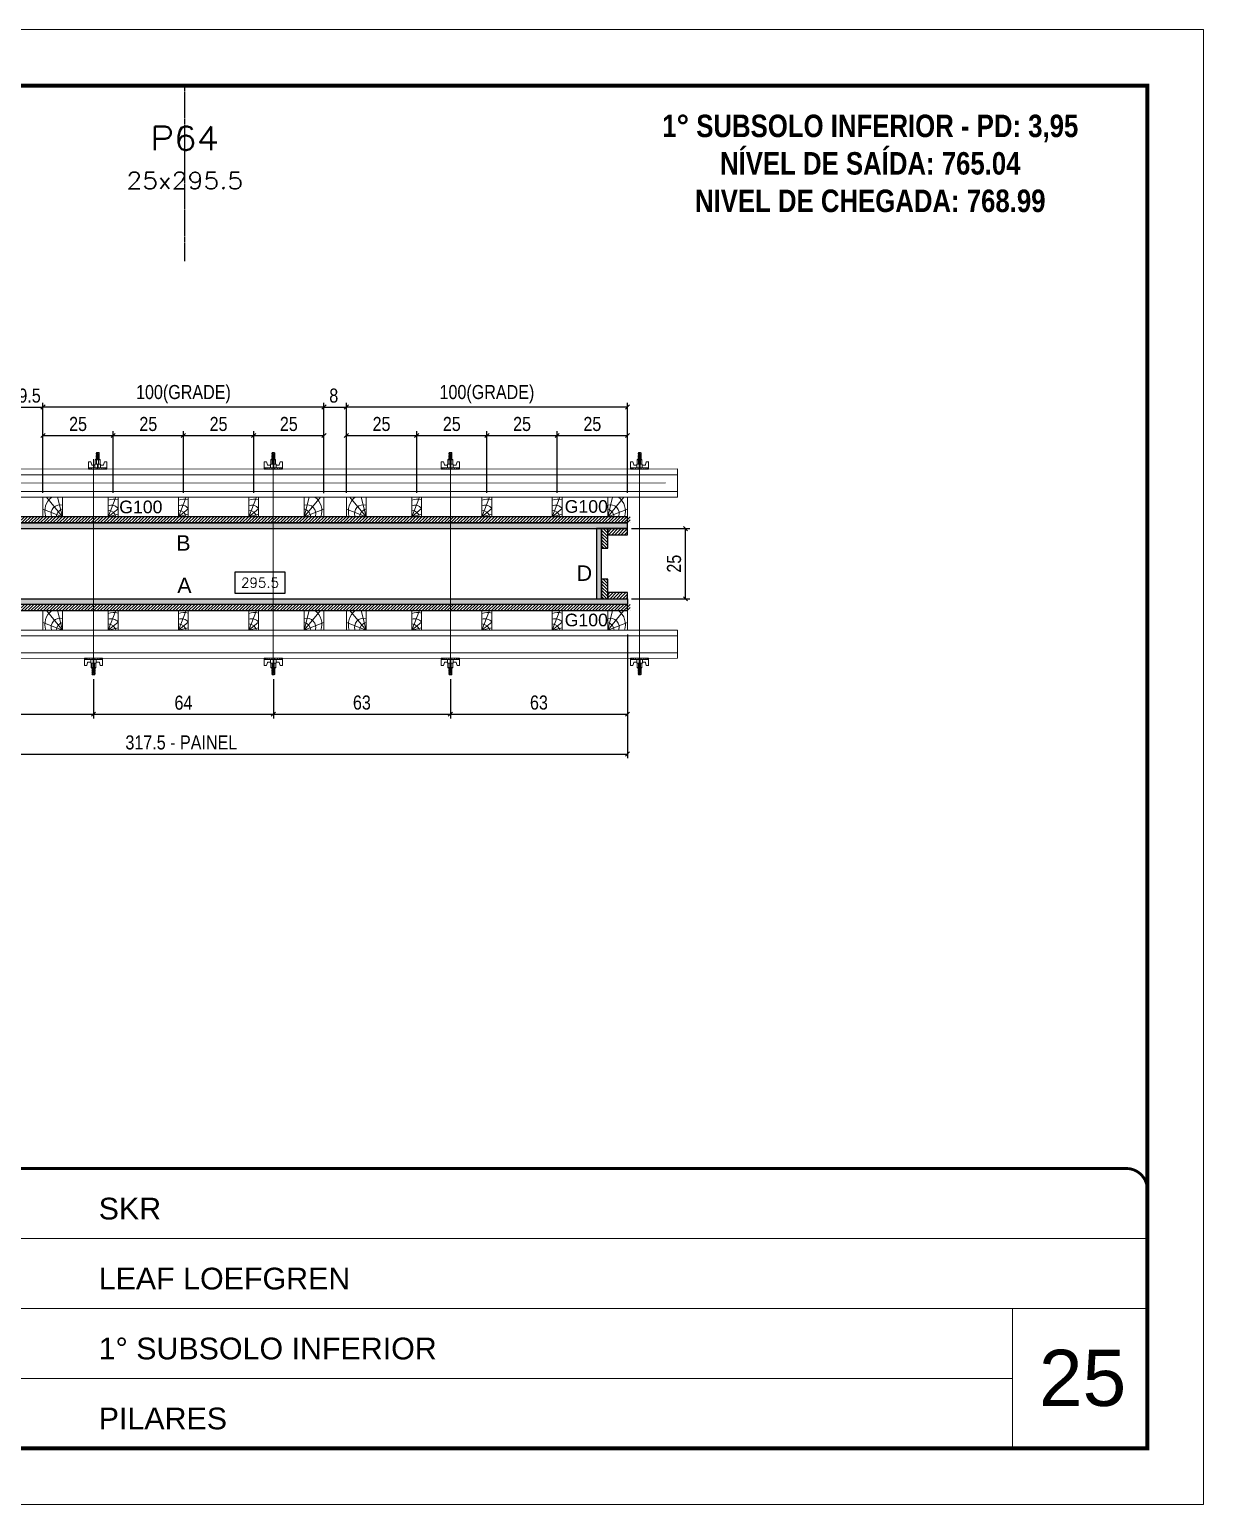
# Model space of a CAD drawing. Extents: x 14400 to 27878, y -21631 to 6985.
# Drawn here: x 15063 to 15898, y -957 to 93 of the extents above; entities that cross this region are included whole.
import ezdxf
from ezdxf.enums import TextEntityAlignment as Align

# ---------------------------------------------------------------- set-up
doc = ezdxf.new("R2010")
doc.units = 0
for name, pattern in [('CONTINUO', [0]), ('DASHED', [0.75, 0.5, -0.25]), ('HIDDEN', [0.375, 0.25, -0.125])]:
    doc.linetypes.add(name, pattern=pattern)
for name, color, linetype, lineweight in [('CARIMBO', 255, 'Continuous', 9), ('Folhas', 255, 'Continuous', 9), ('Hachura', 251, 'Continuous', 9), ('Madeira', 126, 'Continuous', 18), ('Perfil Metálico', 224, 'Continuous', 18), ('SARRAFO DE PRESSAO', 251, 'DASHED', 9), ('Texto Seção', 7, 'Continuous', 15)]:
    doc.layers.add(name, color=color, linetype=linetype, lineweight=lineweight)
for name, color, linetype in [('CHAPA', 1, 'Continuous'), ('COTA', 241, 'Continuous'), ('NOMENCLATURA', 7, 'Continuous'), ('SARRAFO', 251, 'Continuous'), ('Texto de Titulo', 7, 'Continuous'), ('Texto Qtd Sarr', 242, 'Continuous'), ('TEXTO_GERAL', 7, 'Continuous')]:
    doc.layers.add(name, color=color, linetype=linetype)
doc.styles.add('ARIAL', font='arial.ttf')
doc.styles.add('COTA TECNICA 2X', font='techl___.ttf', dxfattribs={"height": 10})
doc.styles.add('ROMANC', font='techb___.ttf', dxfattribs={"height": 2.5})
doc.styles.add('ROMANS', font='romans.shx')
doc.styles.add('SANSSERIF', font='sas_____.pfb')
doc.dimstyles.new('SECAO PILAR', dxfattribs={"dimtxt": 10, "dimasz": 3, "dimexe": 3, "dimexo": 3, "dimgap": 3, "dimtad": 1, "dimdec": 1, "dimlfac": 0.5, "dimzin": 12, "dimdsep": 46, "dimtxsty": 'COTA TECNICA 2X', "dimblk1": 'OBLIQUE', "dimblk2": 'OBLIQUE', "dimsah": 1, "dimcen": 0.9, "dimclrd": 256, "dimclre": 256, "dimclrt": 256, "dimadec": 1, "dimazin": 3, "dimtfac": 1, "dimtdec": 1, "dimtmove": 0, "dimatfit": 3, "dimfxl": 1, "dimtolj": 1, "dimtzin": 12, "dimarcsym": 0})
doc.dimstyles.new('SECÇÃO 2', dxfattribs={"dimtxt": 7, "dimasz": 6, "dimexe": 0.18, "dimexo": 2, "dimgap": -4, "dimtad": 3, "dimdec": 1, "dimlfac": 0.5, "dimzin": 12, "dimdsep": 46, "dimtxsty": 'ROMANS', "dimblk": 'ARCHTICK', "dimcen": 0.09, "dimse1": 1, "dimse2": 1, "dimsd1": 1, "dimsd2": 1, "dimclrd": 180, "dimclre": 5, "dimclrt": 1, "dimadec": 0, "dimazin": 3, "dimtfac": 1, "dimtdec": 1, "dimtofl": 0, "dimtmove": 0, "dimatfit": 3, "dimldrblk": 'ARCHTICK', "dimfxl": 1, "dimtolj": 1, "dimtzin": 0, "dimarcsym": 0})

# ---------------------------------------------------------------- blocks, each defined once
blk = doc.blocks.new('9999999999')
at = {"color": 30, "linetype": 'CONTINUO'}
for p, q in [((98564.6, 34379.6), (99584, 34379.6)), ((98564.6, 34329.8), (99488, 34329.8)), ((99584, 34329.8), (99488, 34329.8)), ((99488, 34329.8), (99488, 34230.2)), ((98564.6, 34280), (99488, 34280))]:
    blk.add_line(p, q, dxfattribs=at)
at = {"color": 30, "linetype": 'CONTINUO', "const_width": 2}
blk.add_lwpolyline([(99584, 34230.2), (99584, 34414.4, 0.414214), (99569, 34429.4), (98229, 34429.4, 0.414214), (98214, 34414.4), (98214, 34245.2, 0.414214), (98229, 34230.2), (99584, 34230.2)], format="xyb", dxfattribs=at)
at = {"layer": 'Folhas'}
blk.add_lwpolyline([(98139, 34190.2), (99624, 34190.2), (99624, 35240.2), (98139, 35240.2)], close=True, dxfattribs=at)
at = {"layer": 'Folhas', "color": 30, "const_width": 3}
blk.add_lwpolyline([(98214, 34230.2), (99584, 34230.2), (99584, 35200.2), (98214, 35200.2)], close=True, dxfattribs=at)
at = {"color": 7, "linetype": 'Continuous', "ltscale": 5, "style": 'ARIAL'}
for s, height, p in [('SKR', 15.48, (98837.7, 34393.1)), ('LEAF LOEFGREN', 15.483, (98837.7, 34343.3)), ('1° SUBSOLO INFERIOR', 15.483, (98837.7, 34293.5)), ('PILARES', 15.48, (98837.7, 34243.7))]:
    blk.add_text(s, height=height, dxfattribs=at).set_placement(p)
blk = doc.blocks.new('*D2346')
at = {"layer": 'COTA', "color": 180, "lineweight": -2, "transparency": 16777216}
for p, q in [((15245, -293), (15209, -293)), ((15209, -293), (15209, -308)), ((15245, -308), (15245, -293)), ((15209, -308), (15245, -308))]:
    blk.add_line(p, q, dxfattribs=at)
at = {"layer": 'Defpoints', "color": 0, "transparency": 16777216}
for p in [(14875.5, -312), (15466.5, -312), (15466.5, -312)]:
    blk.add_point(p, dxfattribs=at)
at = {"layer": 'COTA', "color": 1, "transparency": 16777216, "insert": (15227, -300.5), "char_height": 7, "attachment_point": 5, "style": 'ROMANS'}
blk.add_mtext('\\A1;295.5', dxfattribs=at)
blk = doc.blocks.new('_ArchTick')
at = {"color": 0, "linetype": 'ByBlock', "const_width": 0.15}
blk.add_lwpolyline([(-0.5, -0.5), (0.5, 0.5)], dxfattribs=at)
blk = doc.blocks.new('_Oblique')
at = {"color": 0, "linetype": 'ByBlock', "lineweight": -2}
blk.add_line((-0.5, -0.5), (0.5, 0.5), dxfattribs=at)
blk = doc.blocks.new('*D2347')
at = {"layer": 'COTA', "lineweight": -2, "transparency": 16777216}
for p, q in [((14853.5, -337.4), (14853.5, -425.5)), ((15488.5, -337.3), (15488.5, -425.5)), ((14853.5, -422.5), (15488.5, -422.5))]:
    blk.add_line(p, q, dxfattribs=at)
at = {"layer": 'Defpoints', "color": 0, "transparency": 16777216}
for p in [(14853.5, -334.4), (15488.5, -334.3), (15488.5, -422.5)]:
    blk.add_point(p, dxfattribs=at)
at = {"layer": 'COTA', "lineweight": -2, "transparency": 16777216, "xscale": 3, "yscale": 3, "zscale": 3, "rotation": 180}
blk.add_blockref('_Oblique', (14853.5, -422.5), dxfattribs=at)
at = {"layer": 'COTA', "lineweight": -2, "transparency": 16777216, "xscale": 3, "yscale": 3, "zscale": 3}
blk.add_blockref('_Oblique', (15488.5, -422.5), dxfattribs=at)
at = {"layer": 'COTA', "transparency": 16777216, "insert": (15171, -414.3), "char_height": 10, "attachment_point": 5, "style": 'COTA TECNICA 2X'}
blk.add_mtext('\\A1;317.5 - PAINEL', dxfattribs=at)
blk = doc.blocks.new('*D2349')
at = {"layer": 'COTA', "lineweight": -2, "transparency": 16777216}
for p, q in [((15488.5, -337.4), (15488.5, -397.1)), ((15362.5, -369.1), (15362.5, -397.1)), ((15362.5, -394.1), (15488.5, -394.1))]:
    blk.add_line(p, q, dxfattribs=at)
at = {"layer": 'Defpoints', "color": 0, "transparency": 16777216}
for p in [(15488.5, -334.4), (15362.5, -366.1), (15488.5, -394.1)]:
    blk.add_point(p, dxfattribs=at)
at = {"layer": 'COTA', "lineweight": -2, "transparency": 16777216, "xscale": 3, "yscale": 3, "zscale": 3, "rotation": 180}
blk.add_blockref('_Oblique', (15362.5, -394.1), dxfattribs=at)
at = {"layer": 'COTA', "lineweight": -2, "transparency": 16777216, "xscale": 3, "yscale": 3, "zscale": 3}
blk.add_blockref('_Oblique', (15488.5, -394.1), dxfattribs=at)
at = {"layer": 'COTA', "transparency": 16777216, "insert": (15425.5, -385.9), "char_height": 10, "attachment_point": 5, "style": 'COTA TECNICA 2X'}
blk.add_mtext('\\A1;63', dxfattribs=at)
blk = doc.blocks.new('*D2373')
at = {"layer": 'COTA', "lineweight": -2, "transparency": 16777216}
for p, q in [((15491.5, -262), (15532.8, -262)), ((15529.8, -312), (15529.8, -262)), ((15491.5, -312), (15532.8, -312))]:
    blk.add_line(p, q, dxfattribs=at)
at = {"layer": 'Defpoints', "color": 0, "transparency": 16777216}
for p in [(15488.5, -262), (15529.8, -262), (15488.5, -312)]:
    blk.add_point(p, dxfattribs=at)
at = {"layer": 'COTA', "lineweight": -2, "transparency": 16777216, "xscale": 3, "yscale": 3, "zscale": 3}
for p, rotation in [((15529.8, -262), 90), ((15529.8, -312), 270)]:
    blk.add_blockref('_Oblique', p, dxfattribs=dict(at, rotation=rotation))
at = {"layer": 'COTA', "transparency": 16777216, "insert": (15521.7, -287), "char_height": 10, "attachment_point": 5, "rotation": 90, "style": 'COTA TECNICA 2X'}
blk.add_mtext('\\A1;25', dxfattribs=at)
blk = doc.blocks.new('C')
at = {"layer": 'Hachura', "color": 0}
for p, q in [((0, 3.22), (0, -3.22)), ((0.45, 3.22), (0, 3.22)), ((0.46, 3.16), (0, 3.16)), ((0.46, 3.05), (0, 3.05)), ((0.46, 2.88), (0, 2.88)), ((0, 2.75), (0, -1.16)), ((0.46, 2.65), (0, 2.65)), ((0.46, 2.23), (0, 2.23)), ((0.46, 1.51), (0, 1.51)), ((0.39, 0.49), (0.17, 0.49)), ((0.45, -3.23), (0.45, 3.22)), ((0.45, 3.22), (2.58, 3.22)), ((1.74, 0.97), (0.45, 0.97)), ((1.45, 0.1), (0.45, 0.1)), ((1.35, 1.94), (1.35, 0.96)), ((2.58, 2.39), (1.47, 2.09)), ((1.74, -0.97), (1.74, 0.97)), ((1.74, 0.97), (1.74, 0.84)), ((1.74, 0.97), (1.74, 0.84)), ((1.74, 0.84), (3.35, 0.84)), ((3.35, 0.45), (1.74, 0.45)), ((2.58, 3.22), (2.58, 2.39)), ((3.32, 0.84), (3.32, -0.84)), ((3.35, 0.84), (3.35, -0.84)), ((3.68, 0.45), (3.35, 0.45)), ((3.84, -0.52), (3.35, 0.45)), ((3.35, 0.06), (3.67, -0.57)), ((3.68, 0.45), (4.16, -0.52)), ((3.72, 0.5), (4.25, -0.57)), ((4.37, -0.55), (3.83, 0.53)), ((4.15, 0.45), (3.93, 0.45)), ((4.42, -0.52), (3.93, 0.45)), ((4.15, 0.45), (4.26, 0.45)), ((4.26, 0.45), (4.74, -0.52)), ((4.3, 0.5), (4.83, -0.57)), ((4.95, -0.55), (4.41, 0.53)), ((4.51, 0.45), (4.84, 0.45)), ((5, -0.52), (4.51, 0.45)), ((4.84, 0.45), (5.32, -0.52)), ((4.88, 0.5), (5.41, -0.57)), ((5.53, -0.55), (4.99, 0.53)), ((5.58, -0.52), (5.09, 0.45)), ((5.42, 0.45), (5.09, 0.45)), ((5.58, -0.52), (5.09, 0.45)), ((5.42, 0.45), (5.74, -0.19)), ((5.46, 0.5), (5.74, -0.07)), ((5.74, 0.19), (5.57, 0.53)), ((5.74, 0.32), (5.68, 0.45)), ((5.68, 0.45), (5.74, 0.45)), ((5.74, 0.45), (5.9, 0.29)), ((5.74, 0.45), (5.74, -0.52)), ((5.9, -0.36), (5.9, 0.29)), ((0.45, 0), (0, 0)), ((0.46, -1.52), (0, -1.52)), ((0.46, -2.23), (0, -2.23)), ((0.46, -2.65), (0, -2.65)), ((0.46, -2.88), (0, -2.88)), ((0.46, -3.05), (0, -3.05)), ((0.46, -3.16), (0, -3.16)), ((0, -3.22), (2.57, -3.22)), ((0.08, -0.48), (0.29, -0.48)), ((0.29, -0.48), (0.4, -0.48)), ((0.45, 0), (0.45, -0.97)), ((0.45, -0.16), (1.45, -0.16)), ((0.45, -0.65), (0.45, -0.32)), ((0.45, -3.23), (0.45, -0.65)), ((0.45, -0.97), (1.74, -0.97)), ((1.35, -1.94), (1.35, -0.97)), ((2.58, -2.39), (1.47, -2.1)), ((3.35, -0.32), (1.74, -0.32)), ((3.35, -0.84), (1.74, -0.84)), ((2.58, -3.23), (2.58, -2.39)), ((3.35, -0.07), (3.58, -0.52)), ((3.35, -0.52), (3.58, -0.52)), ((3.84, -0.52), (4.16, -0.52)), ((4.42, -0.52), (4.74, -0.52)), ((4.63, -0.52), (4.74, -0.52)), ((5, -0.52), (5.32, -0.52)), ((5.58, -0.52), (5.74, -0.52)), ((5.74, -0.52), (5.9, -0.36)), ((5.74, -0.52), (5.74, -0.52))]:
    blk.add_line(p, q, dxfattribs=at)
for centre, radius, start, end in [((1.52, 1.94), 0.161, 104.7436, 180), ((1.44, -0.03), 0.129, 272.695, 87.305), ((3.81, 0.39), 0.143, 25.5688, 154.4312), ((4.39, 0.39), 0.143, 25.5688, 154.4312), ((4.97, 0.39), 0.143, 25.5688, 154.4312), ((5.55, 0.39), 0.143, 25.5688, 154.4312), ((0.17, -0.37), 0.174, 221.744, 317.8592), ((1.52, -1.94), 0.161, 180, 255.2564), ((3.71, -0.4), 0.174, 222.1408, 318.256), ((4.29, -0.4), 0.174, 222.1408, 318.256), ((4.87, -0.4), 0.174, 222.1408, 318.256), ((5.45, -0.4), 0.174, 222.1408, 318.256), ((5.61, -0.4), 0.174, 317.8592, 318.256)]:
    blk.add_arc(centre, radius, start, end, dxfattribs=at)
blk = doc.blocks.new('*D2374')
at = {"layer": 'COTA', "lineweight": -2, "transparency": 16777216}
for p, q in [((14981.5, -369.1), (14981.5, -397.1)), ((15108.5, -369.1), (15108.5, -397.1)), ((14981.5, -394.1), (15108.5, -394.1))]:
    blk.add_line(p, q, dxfattribs=at)
at = {"layer": 'Defpoints', "color": 0, "transparency": 16777216}
for p in [(14981.5, -366.1), (15108.5, -366.1), (15108.5, -394.1)]:
    blk.add_point(p, dxfattribs=at)
at = {"layer": 'COTA', "lineweight": -2, "transparency": 16777216, "xscale": 3, "yscale": 3, "zscale": 3, "rotation": 180}
blk.add_blockref('_Oblique', (14981.5, -394.1), dxfattribs=at)
at = {"layer": 'COTA', "lineweight": -2, "transparency": 16777216, "xscale": 3, "yscale": 3, "zscale": 3}
blk.add_blockref('_Oblique', (15108.5, -394.1), dxfattribs=at)
at = {"layer": 'COTA', "transparency": 16777216, "insert": (15045, -385.9), "char_height": 10, "attachment_point": 5, "style": 'COTA TECNICA 2X'}
blk.add_mtext('\\A1;63.5', dxfattribs=at)
blk = doc.blocks.new('PONTALETE')
at = {"layer": 'Madeira'}
for q in [(2.71, 7), (7, 5.76), (7, 1.74)]:
    blk.add_line((0, 0), q, dxfattribs=at)
blk.add_lwpolyline([(0, 0), (7, 0), (7, 7), (0, 7)], close=True, dxfattribs=at)
for centre, radius, start, end in [((2.04, 0.06), 6.23, 37.2818, 109.0913), ((1.09, 0.9), 3.19, 343.603, 109.9847), ((-0.21, -0.78), 3.09, 14.6322, 86.0383)]:
    blk.add_arc(centre, radius, start, end, dxfattribs=at)
blk = doc.blocks.new('MEIO PONTALETE')
at = {"layer": 'Madeira'}
for q in [(2.71, 7), (3.5, 2.88), (3.5, 0.87)]:
    blk.add_line((0, 0), q, dxfattribs=at)
blk.add_lwpolyline([(0, 0), (3.5, 0), (3.5, 7), (0, 7)], close=True, dxfattribs=at)
for centre, radius, start, end in [((2.04, 0.06), 6.23, 76.4499, 109.0913), ((1.09, 0.9), 3.19, 40.9063, 109.9847), ((-0.21, -0.78), 3.09, 14.6322, 86.0383)]:
    blk.add_arc(centre, radius, start, end, dxfattribs=at)
blk = doc.blocks.new('*D2355')
at = {"layer": 'COTA', "lineweight": -2, "transparency": 16777216}
for p, q in [((15053.4, -236.7), (15053.4, -172.5)), ((15053.4, -175.5), (15072.5, -175.5)), ((15072.5, -236.6), (15072.5, -172.5))]:
    blk.add_line(p, q, dxfattribs=at)
at = {"layer": 'Defpoints', "color": 0, "transparency": 16777216}
for p in [(15072.5, -175.5), (15053.4, -239.7), (15072.5, -239.6)]:
    blk.add_point(p, dxfattribs=at)
at = {"layer": 'COTA', "lineweight": -2, "transparency": 16777216, "xscale": 3, "yscale": 3, "zscale": 3, "rotation": 180}
blk.add_blockref('_Oblique', (15053.4, -175.5), dxfattribs=at)
at = {"layer": 'COTA', "lineweight": -2, "transparency": 16777216, "xscale": 3, "yscale": 3, "zscale": 3}
blk.add_blockref('_Oblique', (15072.5, -175.5), dxfattribs=at)
at = {"layer": 'COTA', "transparency": 16777216, "insert": (15063, -167.4), "char_height": 10, "attachment_point": 5, "style": 'COTA TECNICA 2X'}
blk.add_mtext('\\A1;9.5', dxfattribs=at)
blk = doc.blocks.new('*D2356')
at = {"layer": 'COTA', "lineweight": -2, "transparency": 16777216}
for p, q in [((15072.5, -236.6), (15072.5, -192.7)), ((15072.5, -195.7), (15122.5, -195.7)), ((15122.5, -236.6), (15122.5, -192.7))]:
    blk.add_line(p, q, dxfattribs=at)
at = {"layer": 'Defpoints', "color": 0, "transparency": 16777216}
for p in [(15122.5, -195.7), (15072.5, -239.6), (15122.5, -239.6)]:
    blk.add_point(p, dxfattribs=at)
at = {"layer": 'COTA', "lineweight": -2, "transparency": 16777216, "xscale": 3, "yscale": 3, "zscale": 3, "rotation": 180}
blk.add_blockref('_Oblique', (15072.5, -195.7), dxfattribs=at)
at = {"layer": 'COTA', "lineweight": -2, "transparency": 16777216, "xscale": 3, "yscale": 3, "zscale": 3}
blk.add_blockref('_Oblique', (15122.5, -195.7), dxfattribs=at)
at = {"layer": 'COTA', "transparency": 16777216, "insert": (15097.5, -187.6), "char_height": 10, "attachment_point": 5, "style": 'COTA TECNICA 2X'}
blk.add_mtext('\\A1;25', dxfattribs=at)
blk = doc.blocks.new('*D2326')
at = {"layer": 'COTA', "lineweight": -2, "transparency": 16777216}
for p, q in [((15072.5, -236.6), (15072.5, -172.5)), ((15272.5, -175.5), (15072.5, -175.5)), ((15272.5, -236.6), (15272.5, -172.5))]:
    blk.add_line(p, q, dxfattribs=at)
at = {"layer": 'Defpoints', "color": 0, "transparency": 16777216}
for p in [(15072.5, -175.5), (15072.5, -239.6), (15272.5, -239.6)]:
    blk.add_point(p, dxfattribs=at)
at = {"layer": 'COTA', "lineweight": -2, "transparency": 16777216, "xscale": 3, "yscale": 3, "zscale": 3, "rotation": 180}
blk.add_blockref('_Oblique', (15072.5, -175.5), dxfattribs=at)
at = {"layer": 'COTA', "lineweight": -2, "transparency": 16777216, "xscale": 3, "yscale": 3, "zscale": 3}
blk.add_blockref('_Oblique', (15272.5, -175.5), dxfattribs=at)
at = {"layer": 'COTA', "transparency": 16777216, "insert": (15172.5, -166.3), "char_height": 10, "attachment_point": 5, "style": 'COTA TECNICA 2X'}
blk.add_mtext('\\A1;100(GRADE)', dxfattribs=at)
blk = doc.blocks.new('*D2327')
at = {"layer": 'COTA', "lineweight": -2, "transparency": 16777216}
for p, q in [((15122.5, -236.6), (15122.5, -192.7)), ((15122.5, -195.7), (15172.5, -195.7)), ((15172.5, -236.6), (15172.5, -192.7))]:
    blk.add_line(p, q, dxfattribs=at)
at = {"layer": 'Defpoints', "color": 0, "transparency": 16777216}
for p in [(15172.5, -195.7), (15122.5, -239.6), (15172.5, -239.6)]:
    blk.add_point(p, dxfattribs=at)
at = {"layer": 'COTA', "lineweight": -2, "transparency": 16777216, "xscale": 3, "yscale": 3, "zscale": 3, "rotation": 180}
blk.add_blockref('_Oblique', (15122.5, -195.7), dxfattribs=at)
at = {"layer": 'COTA', "lineweight": -2, "transparency": 16777216, "xscale": 3, "yscale": 3, "zscale": 3}
blk.add_blockref('_Oblique', (15172.5, -195.7), dxfattribs=at)
at = {"layer": 'COTA', "transparency": 16777216, "insert": (15147.5, -187.6), "char_height": 10, "attachment_point": 5, "style": 'COTA TECNICA 2X'}
blk.add_mtext('\\A1;25', dxfattribs=at)
blk = doc.blocks.new('*D2328')
at = {"layer": 'COTA', "lineweight": -2, "transparency": 16777216}
for p, q in [((15172.5, -236.6), (15172.5, -192.7)), ((15172.5, -195.7), (15222.5, -195.7)), ((15222.5, -236.6), (15222.5, -192.7))]:
    blk.add_line(p, q, dxfattribs=at)
at = {"layer": 'Defpoints', "color": 0, "transparency": 16777216}
for p in [(15222.5, -195.7), (15172.5, -239.6), (15222.5, -239.6)]:
    blk.add_point(p, dxfattribs=at)
at = {"layer": 'COTA', "lineweight": -2, "transparency": 16777216, "xscale": 3, "yscale": 3, "zscale": 3, "rotation": 180}
blk.add_blockref('_Oblique', (15172.5, -195.7), dxfattribs=at)
at = {"layer": 'COTA', "lineweight": -2, "transparency": 16777216, "xscale": 3, "yscale": 3, "zscale": 3}
blk.add_blockref('_Oblique', (15222.5, -195.7), dxfattribs=at)
at = {"layer": 'COTA', "transparency": 16777216, "insert": (15197.5, -187.6), "char_height": 10, "attachment_point": 5, "style": 'COTA TECNICA 2X'}
blk.add_mtext('\\A1;25', dxfattribs=at)
blk = doc.blocks.new('*D2329')
at = {"layer": 'COTA', "lineweight": -2, "transparency": 16777216}
for p, q in [((15222.5, -236.6), (15222.5, -192.7)), ((15222.5, -195.7), (15272.5, -195.7)), ((15272.5, -236.6), (15272.5, -192.7))]:
    blk.add_line(p, q, dxfattribs=at)
at = {"layer": 'Defpoints', "color": 0, "transparency": 16777216}
for p in [(15272.5, -195.7), (15222.5, -239.6), (15272.5, -239.6)]:
    blk.add_point(p, dxfattribs=at)
at = {"layer": 'COTA', "lineweight": -2, "transparency": 16777216, "xscale": 3, "yscale": 3, "zscale": 3, "rotation": 180}
blk.add_blockref('_Oblique', (15222.5, -195.7), dxfattribs=at)
at = {"layer": 'COTA', "lineweight": -2, "transparency": 16777216, "xscale": 3, "yscale": 3, "zscale": 3}
blk.add_blockref('_Oblique', (15272.5, -195.7), dxfattribs=at)
at = {"layer": 'COTA', "transparency": 16777216, "insert": (15247.5, -187.6), "char_height": 10, "attachment_point": 5, "style": 'COTA TECNICA 2X'}
blk.add_mtext('\\A1;25', dxfattribs=at)
blk = doc.blocks.new('*D2330')
at = {"layer": 'COTA', "lineweight": -2, "transparency": 16777216}
for p, q in [((15272.5, -236.7), (15272.5, -172.5)), ((15272.5, -175.5), (15288.5, -175.5)), ((15288.5, -236.6), (15288.5, -172.5))]:
    blk.add_line(p, q, dxfattribs=at)
at = {"layer": 'Defpoints', "color": 0, "transparency": 16777216}
for p in [(15288.5, -175.5), (15272.5, -239.7), (15288.5, -239.6)]:
    blk.add_point(p, dxfattribs=at)
at = {"layer": 'COTA', "lineweight": -2, "transparency": 16777216, "xscale": 3, "yscale": 3, "zscale": 3, "rotation": 180}
blk.add_blockref('_Oblique', (15272.5, -175.5), dxfattribs=at)
at = {"layer": 'COTA', "lineweight": -2, "transparency": 16777216, "xscale": 3, "yscale": 3, "zscale": 3}
blk.add_blockref('_Oblique', (15288.5, -175.5), dxfattribs=at)
at = {"layer": 'COTA', "transparency": 16777216, "insert": (15279.5, -167.4), "char_height": 10, "attachment_point": 5, "style": 'COTA TECNICA 2X'}
blk.add_mtext('\\A1;8', dxfattribs=at)
blk = doc.blocks.new('*D2331')
at = {"layer": 'COTA', "lineweight": -2, "transparency": 16777216}
for p, q in [((15288.5, -236.6), (15288.5, -192.7)), ((15288.5, -195.7), (15338.5, -195.7)), ((15338.5, -236.6), (15338.5, -192.7))]:
    blk.add_line(p, q, dxfattribs=at)
at = {"layer": 'Defpoints', "color": 0, "transparency": 16777216}
for p in [(15338.5, -195.7), (15288.5, -239.6), (15338.5, -239.6)]:
    blk.add_point(p, dxfattribs=at)
at = {"layer": 'COTA', "lineweight": -2, "transparency": 16777216, "xscale": 3, "yscale": 3, "zscale": 3, "rotation": 180}
blk.add_blockref('_Oblique', (15288.5, -195.7), dxfattribs=at)
at = {"layer": 'COTA', "lineweight": -2, "transparency": 16777216, "xscale": 3, "yscale": 3, "zscale": 3}
blk.add_blockref('_Oblique', (15338.5, -195.7), dxfattribs=at)
at = {"layer": 'COTA', "transparency": 16777216, "insert": (15313.5, -187.6), "char_height": 10, "attachment_point": 5, "style": 'COTA TECNICA 2X'}
blk.add_mtext('\\A1;25', dxfattribs=at)
blk = doc.blocks.new('*D2332')
at = {"layer": 'COTA', "lineweight": -2, "transparency": 16777216}
for p, q in [((15288.5, -236.6), (15288.5, -172.5)), ((15488.5, -175.5), (15288.5, -175.5)), ((15488.5, -236.6), (15488.5, -172.5))]:
    blk.add_line(p, q, dxfattribs=at)
at = {"layer": 'Defpoints', "color": 0, "transparency": 16777216}
for p in [(15288.5, -175.5), (15288.5, -239.6), (15488.5, -239.6)]:
    blk.add_point(p, dxfattribs=at)
at = {"layer": 'COTA', "lineweight": -2, "transparency": 16777216, "xscale": 3, "yscale": 3, "zscale": 3, "rotation": 180}
blk.add_blockref('_Oblique', (15288.5, -175.5), dxfattribs=at)
at = {"layer": 'COTA', "lineweight": -2, "transparency": 16777216, "xscale": 3, "yscale": 3, "zscale": 3}
blk.add_blockref('_Oblique', (15488.5, -175.5), dxfattribs=at)
at = {"layer": 'COTA', "transparency": 16777216, "insert": (15388.5, -166.3), "char_height": 10, "attachment_point": 5, "style": 'COTA TECNICA 2X'}
blk.add_mtext('\\A1;100(GRADE)', dxfattribs=at)
blk = doc.blocks.new('*D2333')
at = {"layer": 'COTA', "lineweight": -2, "transparency": 16777216}
for p, q in [((15338.5, -236.6), (15338.5, -192.7)), ((15338.5, -195.7), (15388.5, -195.7)), ((15388.5, -236.6), (15388.5, -192.7))]:
    blk.add_line(p, q, dxfattribs=at)
at = {"layer": 'Defpoints', "color": 0, "transparency": 16777216}
for p in [(15388.5, -195.7), (15338.5, -239.6), (15388.5, -239.6)]:
    blk.add_point(p, dxfattribs=at)
at = {"layer": 'COTA', "lineweight": -2, "transparency": 16777216, "xscale": 3, "yscale": 3, "zscale": 3, "rotation": 180}
blk.add_blockref('_Oblique', (15338.5, -195.7), dxfattribs=at)
at = {"layer": 'COTA', "lineweight": -2, "transparency": 16777216, "xscale": 3, "yscale": 3, "zscale": 3}
blk.add_blockref('_Oblique', (15388.5, -195.7), dxfattribs=at)
at = {"layer": 'COTA', "transparency": 16777216, "insert": (15363.5, -187.6), "char_height": 10, "attachment_point": 5, "style": 'COTA TECNICA 2X'}
blk.add_mtext('\\A1;25', dxfattribs=at)
blk = doc.blocks.new('*D2334')
at = {"layer": 'COTA', "lineweight": -2, "transparency": 16777216}
for p, q in [((15388.5, -236.6), (15388.5, -192.7)), ((15388.5, -195.7), (15438.5, -195.7)), ((15438.5, -236.6), (15438.5, -192.7))]:
    blk.add_line(p, q, dxfattribs=at)
at = {"layer": 'Defpoints', "color": 0, "transparency": 16777216}
for p in [(15438.5, -195.7), (15388.5, -239.6), (15438.5, -239.6)]:
    blk.add_point(p, dxfattribs=at)
at = {"layer": 'COTA', "lineweight": -2, "transparency": 16777216, "xscale": 3, "yscale": 3, "zscale": 3, "rotation": 180}
blk.add_blockref('_Oblique', (15388.5, -195.7), dxfattribs=at)
at = {"layer": 'COTA', "lineweight": -2, "transparency": 16777216, "xscale": 3, "yscale": 3, "zscale": 3}
blk.add_blockref('_Oblique', (15438.5, -195.7), dxfattribs=at)
at = {"layer": 'COTA', "transparency": 16777216, "insert": (15413.5, -187.6), "char_height": 10, "attachment_point": 5, "style": 'COTA TECNICA 2X'}
blk.add_mtext('\\A1;25', dxfattribs=at)
blk = doc.blocks.new('*D2335')
at = {"layer": 'COTA', "lineweight": -2, "transparency": 16777216}
for p, q in [((15438.5, -236.6), (15438.5, -192.7)), ((15438.5, -195.7), (15488.5, -195.7)), ((15488.5, -236.6), (15488.5, -192.7))]:
    blk.add_line(p, q, dxfattribs=at)
at = {"layer": 'Defpoints', "color": 0, "transparency": 16777216}
for p in [(15488.5, -195.7), (15438.5, -239.6), (15488.5, -239.6)]:
    blk.add_point(p, dxfattribs=at)
at = {"layer": 'COTA', "lineweight": -2, "transparency": 16777216, "xscale": 3, "yscale": 3, "zscale": 3, "rotation": 180}
blk.add_blockref('_Oblique', (15438.5, -195.7), dxfattribs=at)
at = {"layer": 'COTA', "lineweight": -2, "transparency": 16777216, "xscale": 3, "yscale": 3, "zscale": 3}
blk.add_blockref('_Oblique', (15488.5, -195.7), dxfattribs=at)
at = {"layer": 'COTA', "transparency": 16777216, "insert": (15463.5, -187.6), "char_height": 10, "attachment_point": 5, "style": 'COTA TECNICA 2X'}
blk.add_mtext('\\A1;25', dxfattribs=at)
blk = doc.blocks.new('*D2366')
at = {"layer": 'COTA', "lineweight": -2, "transparency": 16777216}
for p, q in [((15108.5, -369.1), (15108.5, -397.1)), ((15236.5, -369.1), (15236.5, -397.1)), ((15108.5, -394.1), (15236.5, -394.1))]:
    blk.add_line(p, q, dxfattribs=at)
at = {"layer": 'Defpoints', "color": 0, "transparency": 16777216}
for p in [(15108.5, -366.1), (15236.5, -366.1), (15236.5, -394.1)]:
    blk.add_point(p, dxfattribs=at)
at = {"layer": 'COTA', "lineweight": -2, "transparency": 16777216, "xscale": 3, "yscale": 3, "zscale": 3, "rotation": 180}
blk.add_blockref('_Oblique', (15108.5, -394.1), dxfattribs=at)
at = {"layer": 'COTA', "lineweight": -2, "transparency": 16777216, "xscale": 3, "yscale": 3, "zscale": 3}
blk.add_blockref('_Oblique', (15236.5, -394.1), dxfattribs=at)
at = {"layer": 'COTA', "transparency": 16777216, "insert": (15172.5, -386), "char_height": 10, "attachment_point": 5, "style": 'COTA TECNICA 2X'}
blk.add_mtext('\\A1;64', dxfattribs=at)
blk = doc.blocks.new('*D2367')
at = {"layer": 'COTA', "lineweight": -2, "transparency": 16777216}
for p, q in [((15236.5, -369.1), (15236.5, -397.1)), ((15362.5, -369.1), (15362.5, -397.1)), ((15236.5, -394.1), (15362.5, -394.1))]:
    blk.add_line(p, q, dxfattribs=at)
at = {"layer": 'Defpoints', "color": 0, "transparency": 16777216}
for p in [(15236.5, -366.1), (15362.5, -366.1), (15362.5, -394.1)]:
    blk.add_point(p, dxfattribs=at)
at = {"layer": 'COTA', "lineweight": -2, "transparency": 16777216, "xscale": 3, "yscale": 3, "zscale": 3, "rotation": 180}
blk.add_blockref('_Oblique', (15236.5, -394.1), dxfattribs=at)
at = {"layer": 'COTA', "lineweight": -2, "transparency": 16777216, "xscale": 3, "yscale": 3, "zscale": 3}
blk.add_blockref('_Oblique', (15362.5, -394.1), dxfattribs=at)
at = {"layer": 'COTA', "transparency": 16777216, "insert": (15299.5, -385.9), "char_height": 10, "attachment_point": 5, "style": 'COTA TECNICA 2X'}
blk.add_mtext('\\A1;63', dxfattribs=at)
blk = doc.blocks.new('titulo1')
at = {"layer": 'Defpoints', "color": 252, "linetype": 'HIDDEN', "ltscale": 2}
blk.add_line((0, 0), (0, 125), dxfattribs=at)
at = {"layer": 'Defpoints', "style": 'ROMANS', "oblique": 15}
blk.add_attdef('FOLHA', text='', height=10, dxfattribs=at).set_placement((0, 15.6), align=Align.MIDDLE_CENTER)
at = {"layer": 'Texto Qtd Sarr', "color": 3, "style": 'ROMANS', "oblique": 15}
for tag, height, p in [('TITULO', 17, (0, 71.4)), ('SEÇÃO', 12, (0, 41.5))]:
    blk.add_attdef(tag, text='', height=height, dxfattribs=at).set_placement(p, align=Align.MIDDLE_CENTER)

msp = doc.modelspace()

# ---------------------------------------------------------------- hatches: boundary and pattern name
at = {"layer": 'Hachura'}
h = msp.add_hatch(color=256, dxfattribs=at)
h.dxf.hatch_style = 1
h.paths.add_polyline_path([(15488.47, -261.98), (15488.47, -257.98), (14853.47, -257.98), (14853.47, -261.98)])
h = msp.add_hatch(dxfattribs=at)
h.set_pattern_fill('ANSI31', color=256, scale=0.5, angle=180, style=0)
h.set_pattern_definition([(225, (5730.5154, -23182.9835), (1.12253202, -1.12253202), [])])
h.paths.add_polyline_path([(15490.45, -253.58), (15490.47, -257.98), (14854.47, -257.98), (14854.47, -253.58)])
h = msp.add_hatch(color=256, dxfattribs=at)
h.dxf.hatch_style = 1
h.paths.add_polyline_path([(15466.47, -311.98), (15470.07, -311.98), (15470.07, -261.98), (15466.47, -261.98)])
h = msp.add_hatch(dxfattribs=at)
h.set_pattern_fill('ANSI31', color=256, scale=0.5, angle=270, style=0)
h.set_pattern_definition([(315, (38365.8754, -9764.9272), (1.12253202, 1.12253202), [])])
h.paths.add_polyline_path([(15474.47, -275.98), (15470.07, -275.98), (15470.07, -261.98), (15474.47, -261.98)])
h = msp.add_hatch(dxfattribs=at)
h.set_pattern_fill('ANSI31', color=256, scale=0.5, angle=180, style=0)
h.set_pattern_definition([(225, (6350.5154, -23191.3835), (1.12253202, -1.12253202), [])])
h.paths.add_polyline_path([(15488.47, -261.98), (15488.47, -266.38), (15474.47, -266.38), (15474.47, -261.98)])
h = msp.add_hatch(dxfattribs=at)
h.set_pattern_fill('ANSI31', color=256, scale=0.5, angle=270, style=0)
h.set_pattern_definition([(315, (38365.8754, -9800.9272), (1.12253202, 1.12253202), [])])
h.paths.add_polyline_path([(15474.47, -311.98), (15470.07, -311.98), (15470.07, -297.98), (15474.47, -297.98)])
h = msp.add_hatch(color=256, dxfattribs=at)
h.dxf.hatch_style = 1
h.paths.add_polyline_path([(15488.47, -311.98), (15488.47, -315.98), (14853.47, -315.98), (14853.47, -311.98)])
h = msp.add_hatch(dxfattribs=at)
h.set_pattern_fill('ANSI31', color=256, scale=0.5, angle=180, style=0)
h.set_pattern_definition([(225, (5985.5154, -23203.3835), (1.12253202, -1.12253202), [])])
h.paths.add_polyline_path([(15474.47, -311.98), (15474.47, -307.58), (15488.47, -307.58), (15488.47, -311.98)])
h = msp.add_hatch(dxfattribs=at)
h.set_pattern_fill('ANSI31', color=256, scale=0.5, angle=180, style=0)
h.set_pattern_definition([(225, (5730.5154, -23245.3835), (1.12253202, -1.12253202), [])])
h.paths.add_polyline_path([(15490.45, -315.98), (15490.47, -320.38), (14854.47, -320.38), (14854.47, -315.98)])

# ---------------------------------------------------------------- linework, layer by layer
at = {"layer": 'CHAPA'}
for points in [[(15488.47, -261.98), (15488.47, -257.98), (14853.47, -257.98), (14853.47, -261.98)], [(15466.47, -311.98), (15470.07, -311.98), (15470.07, -261.98), (15466.47, -261.98)], [(15488.47, -311.98), (15488.47, -315.98), (14853.47, -315.98), (14853.47, -311.98)]]:
    msp.add_lwpolyline(points, close=True, dxfattribs=at)
at = {"layer": 'Hachura'}
for p, q in [((15108.47, -365.15), (15108.47, -212.6)), ((15236.47, -365.15), (15236.47, -212.6)), ((15362.47, -365.15), (15362.47, -212.6)), ((15497.16, -365.15), (15497.16, -212.6)), ((14822.98, -229.57), (15515.5, -229.55))]:
    msp.add_line(p, q, dxfattribs=at)
at = {"layer": 'Madeira'}
for points in [[(15072.46, -253.59), (15072.47, -239.59), (15272.46, -239.59), (15272.45, -253.59)], [(15288.46, -253.57), (15288.47, -239.57), (15488.47, -239.58), (15488.45, -253.58)], [(15072.46, -334.37), (15072.47, -320.37), (15272.46, -320.38), (15272.45, -334.38)], [(15288.46, -334.36), (15288.47, -320.36), (15488.47, -320.36), (15488.45, -334.36)]]:
    msp.add_lwpolyline(points, close=True, dxfattribs=at)
at = {"layer": 'Perfil Metálico'}
for p, q in [((15524.19, -223.64), (14817.75, -223.64)), ((15524.19, -235.64), (14817.75, -235.64)), ((15524.19, -338.38), (14817.75, -338.38)), ((15524.19, -350.38), (14817.75, -350.38))]:
    msp.add_line(p, q, dxfattribs=at)
for points in [[(15524.19, -239.57), (15524.19, -219.57), (14817.75, -219.64), (14817.75, -239.64)], [(14817.75, -334.38), (14817.75, -354.38), (15524.19, -354.32), (15524.19, -334.32)]]:
    msp.add_lwpolyline(points, close=True, dxfattribs=at)
at = {"layer": 'SARRAFO'}
for points in [[(14853.47, -257.98), (15488.47, -257.98), (15488.45, -253.58), (14853.47, -253.58)], [(14853.47, -257.98), (15488.47, -257.98), (15488.45, -253.58), (14853.47, -253.58)], [(15470.07, -261.98), (15470.07, -275.98), (15474.47, -275.98), (15474.47, -261.98)], [(15470.07, -261.98), (15470.07, -275.98), (15474.47, -275.98), (15474.47, -261.98)], [(15474.47, -266.38), (15488.47, -266.38), (15488.47, -261.98), (15474.47, -261.98)], [(15474.47, -266.38), (15488.47, -266.38), (15488.47, -261.98), (15474.47, -261.98)], [(15470.07, -297.98), (15470.07, -311.98), (15474.47, -311.98), (15474.47, -297.98)], [(15470.07, -297.98), (15470.07, -311.98), (15474.47, -311.98), (15474.47, -297.98)], [(15488.47, -307.58), (15474.47, -307.58), (15474.47, -311.98), (15488.47, -311.98)], [(15488.47, -307.58), (15474.47, -307.58), (15474.47, -311.98), (15488.47, -311.98)], [(14853.47, -320.38), (15488.47, -320.38), (15488.45, -315.98), (14853.47, -315.98)], [(14853.47, -320.38), (15488.47, -320.38), (15488.45, -315.98), (14853.47, -315.98)]]:
    msp.add_lwpolyline(points, close=True, dxfattribs=at)

# ---------------------------------------------------------------- block references
at = {"layer": 'Hachura', "linetype": 'Continuous', "yscale": 2, "zscale": 2}
for p, xscale, rotation in [((15111.46, -219.6), 2, 90.00000000000001), ((15236.46, -219.6), 2, 90.00000000000001), ((15362.46, -219.6), 2, 90.00000000000001), ((15497.15, -219.6), 2, 90.00000000000001), ((15108.47, -354.35), -2, 90), ((15236.47, -354.35), -2, 90), ((15362.47, -354.35), -2, 90), ((15497.16, -354.35), -2, 90)]:
    msp.add_blockref('C', p, dxfattribs=dict(at, xscale=xscale, rotation=rotation))
at = {"layer": 'Madeira'}
for name, p, xscale, yscale, zscale, rotation in [('PONTALETE', (15086.46, -253.59), 2, 2, 2, 89.93708930310329), ('MEIO PONTALETE', (15118.96, -253.59), 1.999999997962732, 1.999999997962732, 1.999999997962732, 359.9370893031033), ('MEIO PONTALETE', (15168.96, -253.59), 1.999999997962732, 1.999999997962732, 1.999999997962732, 359.9370893031033), ('MEIO PONTALETE', (15218.96, -253.59), 1.999999997962732, 1.999999997962732, 1.999999997962732, 359.9370893031033), ('PONTALETE', (15258.45, -253.57), -2, 2, 2, 269.9370893031033), ('PONTALETE', (15302.46, -253.58), 2, 2, 2, 89.93708930310329), ('MEIO PONTALETE', (15334.96, -253.57), 1.999999997962732, 1.999999997962732, 1.999999997962732, 359.9370893031033), ('MEIO PONTALETE', (15384.96, -253.57), 1.999999997962732, 1.999999997962732, 1.999999997962732, 359.9370893031033), ('MEIO PONTALETE', (15434.96, -253.57), 1.999999997962732, 1.999999997962732, 1.999999997962732, 359.9370893031033), ('PONTALETE', (15474.45, -253.56), -2, 2, 2, 269.9370893031033), ('PONTALETE', (15086.46, -334.38), 2, 2, 2, 89.93708930310329), ('MEIO PONTALETE', (15118.96, -334.37), 1.999999997962732, 1.999999997962732, 1.999999997962732, 359.9370893031033), ('MEIO PONTALETE', (15168.96, -334.37), 1.999999997962732, 1.999999997962732, 1.999999997962732, 359.9370893031033), ('MEIO PONTALETE', (15218.96, -334.37), 1.999999997962732, 1.999999997962732, 1.999999997962732, 359.9370893031033), ('PONTALETE', (15258.45, -334.36), -2, 2, 2, 269.9370893031033), ('PONTALETE', (15302.46, -334.37), 2, 2, 2, 89.93708930310329), ('MEIO PONTALETE', (15334.96, -334.36), 1.999999997962732, 1.999999997962732, 1.999999997962732, 359.9370893031033), ('MEIO PONTALETE', (15384.96, -334.36), 1.999999997962732, 1.999999997962732, 1.999999997962732, 359.9370893031033), ('MEIO PONTALETE', (15434.96, -334.36), 1.999999997962732, 1.999999997962732, 1.999999997962732, 359.9370893031033), ('PONTALETE', (15474.45, -334.35), -2, 2, 2, 269.9370893031033)]:
    msp.add_blockref(name, p, dxfattribs=dict(at, xscale=xscale, yscale=yscale, zscale=zscale, rotation=rotation))
at = {"layer": 'SARRAFO DE PRESSAO', "color": 6, "linetype": 'ByBlock'}
msp.add_blockref('9999999999', (-83725.51, -35146.93), dxfattribs=at)
at = {"layer": 'Texto Seção'}
ref = msp.add_blockref('titulo1', (15173.47, -71.72), dxfattribs=at)
ref.add_attrib('TITULO', 'P64', dxfattribs={"layer": 'Texto de Titulo', "color": 7, "height": 17, "style": 'ROMANS', "width": 1.1}).set_placement((15173.47, 15.78), align=Align.MIDDLE_CENTER)
ref.add_attrib('SEÇÃO', '25x295.5', dxfattribs={"layer": 'Texto de Titulo', "color": 7, "height": 12, "style": 'ROMANS', "width": 1.1}).set_placement((15173.47, -14.22), align=Align.MIDDLE_CENTER)

# ---------------------------------------------------------------- texts
at = {"layer": 'CARIMBO', "style": 'ARIAL'}
msp.add_text('25', height=40, dxfattribs=at).set_placement((15781.33, -886.58))
at = {"layer": 'NOMENCLATURA', "color": 2, "insert": (15661.31, 59.34), "char_height": 16, "attachment_point": 2, "style": 'ROMANC'}
msp.add_mtext_dynamic_manual_height_columns('\\P1° SUBSOLO INFERIOR - PD: 3,95\\PNÍVEL DE SAÍDA: 765.04\\PNIVEL DE CHEGADA: 768.99', width=432.3511, gutter_width=1, heights=[0], dxfattribs=at)
at = {"layer": 'TEXTO_GERAL', "color": 0, "linetype": 'Continuous', "style": 'SANSSERIF'}
for p in [(15126.81, -246.58), (15443.85, -246.27), (15443.85, -327.06)]:
    msp.add_text('G100', height=9, dxfattribs=at).set_placement(p, align=Align.MIDDLE_LEFT)
at = {"layer": 'TEXTO_GERAL', "style": 'ARIAL'}
for s, p in [('B', (15172.47, -272.23)), ('D', (15457.83, -293.72)), ('A', (15173.21, -302.46))]:
    msp.add_text(s, height=11, dxfattribs=at).set_placement(p, align=Align.MIDDLE_CENTER)

# ---------------------------------------------------------------- dimensions: what is measured, and where the dimension line sits
at = {"layer": 'COTA'}
for base, p1, p2, dimstyle, picture, middle in [((15072.47, -175.51), (15053.44, -239.68), (15072.47, -239.58), 'SECAO PILAR', '*D2355', (15062.95, -175.51)), ((15288.47, -175.49), (15272.46, -239.66), (15288.47, -239.61), 'SECAO PILAR', '*D2330', (15279.47, -175.49)), ((15466.47, -311.98), (14875.47, -311.98), (15466.47, -311.98), 'SECÇÃO 2', '*D2346', (15227.02, -311.98))]:
    dim = msp.add_linear_dim(base=base, p1=p1, p2=p2, dimstyle=dimstyle, dxfattribs=at)
    dim.commit()
    dim.dimension.update_dxf_attribs({"geometry": picture, "text_midpoint": middle, "dimtype": 160})
for base, p1, p2, text, picture, middle in [((15072.47, -175.49), (15272.46, -239.64), (15072.47, -239.61), '<>(GRADE)', '*D2326', (15172.47, -166.27)), ((15288.47, -175.47), (15488.47, -239.62), (15288.47, -239.6), '<>(GRADE)', '*D2332', (15388.47, -166.25)), ((15488.47, -422.54), (14853.47, -334.37), (15488.47, -334.33), '<> - PAINEL', '*D2347', (15170.97, -414.32))]:
    dim = msp.add_linear_dim(base=base, p1=p1, p2=p2, text=text, dimstyle='SECAO PILAR', dxfattribs=at)
    dim.commit()
    dim.dimension.update_dxf_attribs({"geometry": picture, "text_midpoint": middle})
for base, p1, p2, picture, middle in [((15122.47, -195.69), (15072.47, -239.61), (15122.47, -239.63), '*D2356', (15097.47, -187.58)), ((15172.47, -195.69), (15122.47, -239.63), (15172.47, -239.63), '*D2327', (15147.47, -187.58)), ((15222.47, -195.69), (15172.47, -239.63), (15222.47, -239.63), '*D2328', (15197.47, -187.58)), ((15272.46, -195.69), (15222.47, -239.63), (15272.46, -239.63), '*D2329', (15247.47, -187.58)), ((15338.47, -195.67), (15288.47, -239.6), (15338.47, -239.61), '*D2331', (15313.47, -187.56)), ((15388.47, -195.67), (15338.47, -239.61), (15388.47, -239.61), '*D2333', (15363.47, -187.56)), ((15438.47, -195.67), (15388.47, -239.61), (15438.47, -239.61), '*D2334', (15413.47, -187.56)), ((15488.47, -195.67), (15438.47, -239.61), (15488.47, -239.61), '*D2335', (15463.47, -187.56)), ((15488.47, -394.11), (15362.54, -366.15), (15488.47, -334.38), '*D2349', (15425.5, -385.89)), ((15108.54, -394.11), (14981.54, -366.15), (15108.54, -366.15), '*D2374', (15045.04, -385.89)), ((15236.54, -394.11), (15108.54, -366.15), (15236.54, -366.15), '*D2366', (15172.54, -386.01)), ((15362.54, -394.11), (15236.54, -366.15), (15362.54, -366.15), '*D2367', (15299.54, -385.89))]:
    dim = msp.add_linear_dim(base=base, p1=p1, p2=p2, dimstyle='SECAO PILAR', dxfattribs=at)
    dim.commit()
    dim.dimension.update_dxf_attribs({"geometry": picture, "text_midpoint": middle})
dim = msp.add_linear_dim(base=(15529.77, -261.98), p1=(15488.47, -311.98), p2=(15488.47, -261.98), angle=90, dimstyle='SECAO PILAR', dxfattribs=at)
dim.commit()
dim.dimension.update_dxf_attribs({"geometry": '*D2373', "text_midpoint": (15521.66, -286.98)})

doc.saveas('drawing.dxf')
